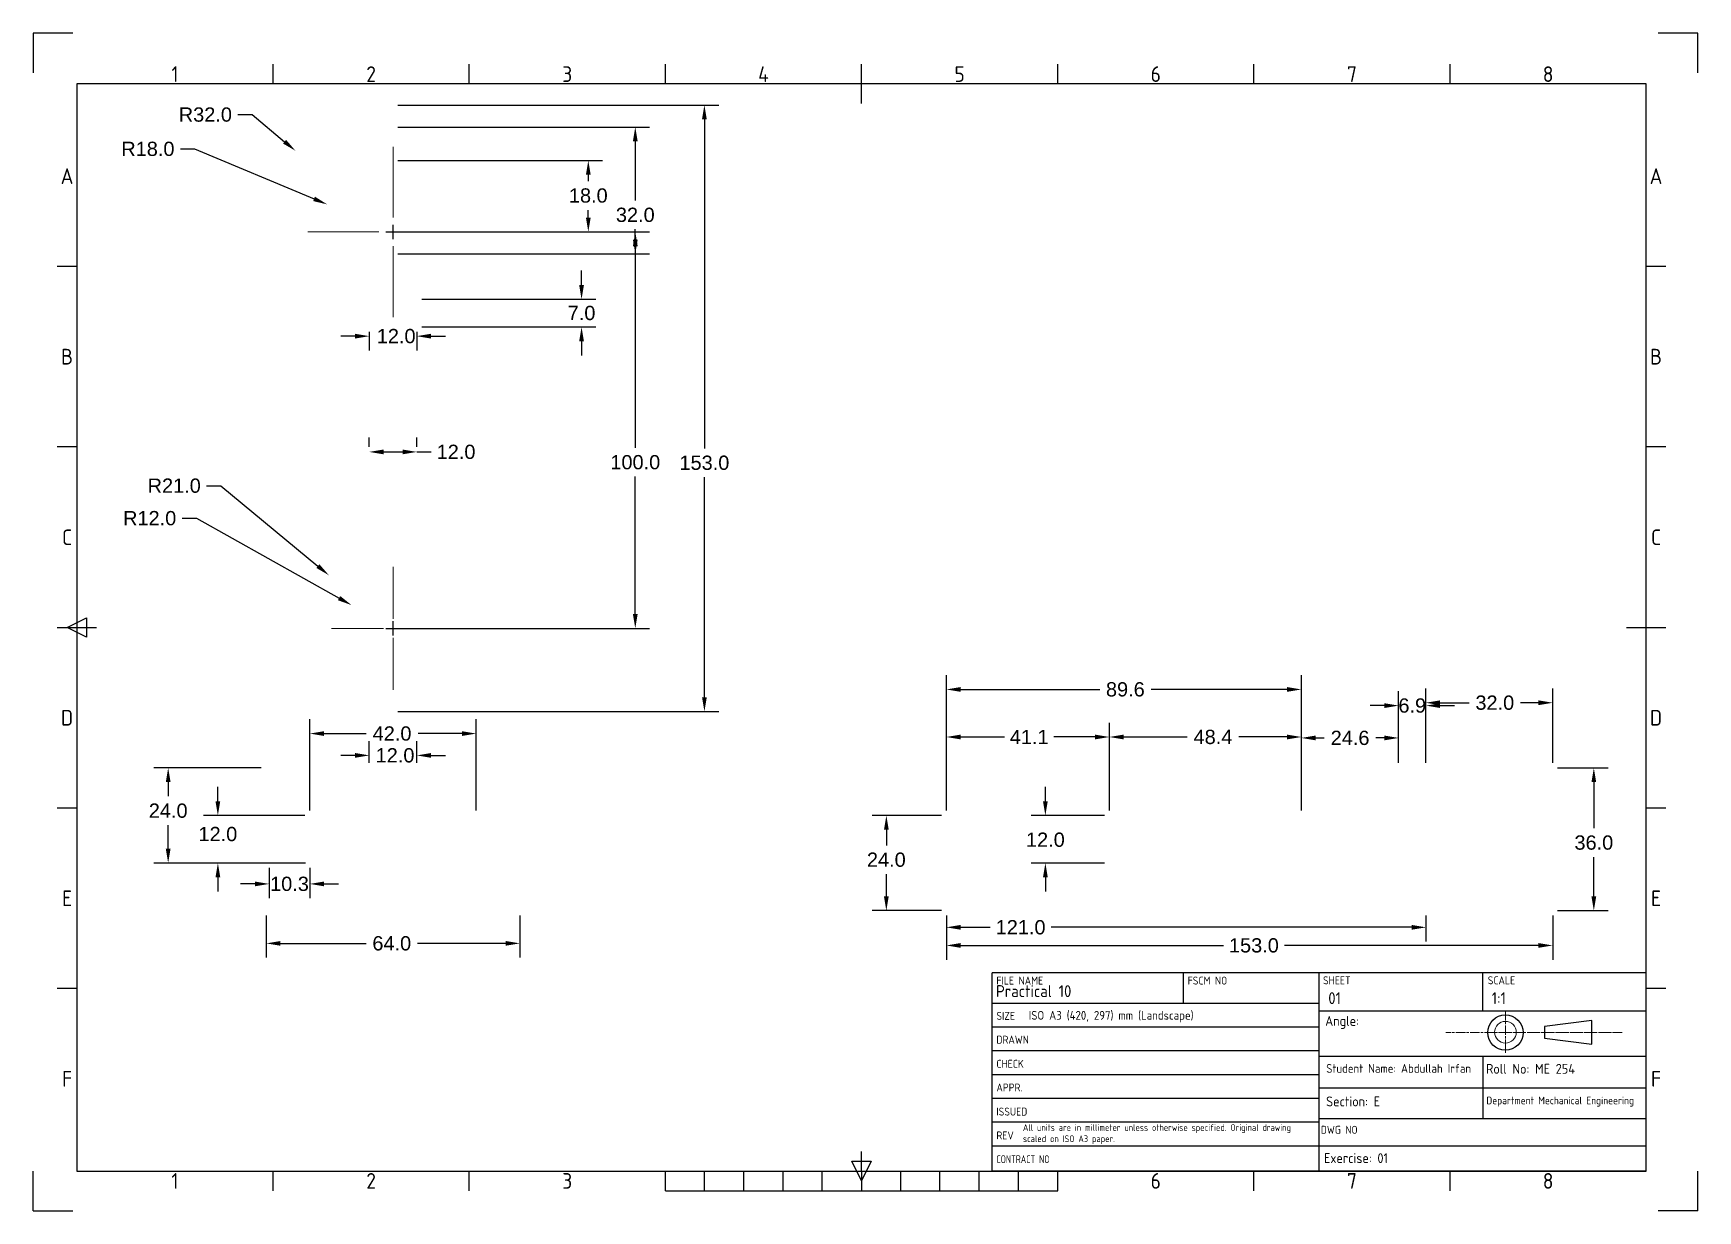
# Paper-space layout 'ISO A3 Title Block' of a CAD drawing. Header units: millimetres. Extents: x 6 to 426, y 11 to 308.
import ezdxf
from ezdxf.enums import TextEntityAlignment as Align

# ---------------------------------------------------------------- set-up
doc = ezdxf.new("R2010")
doc.units = ezdxf.units.MM
doc.header["$PDMODE"] = 4
doc.linetypes.add('ACAD_ISO08W100', pattern=[36, 24, -3, 6, -3])
doc.linetypes.add('CENTER2', pattern=[28.575, 19.05, -3.175, 3.175, -3.175])
doc.layers.add('DIM', color=252, linetype='Continuous')
doc.layers.add('Title Block', color=7, linetype='Continuous')
doc.layers.add('Projection', color=1, linetype='ACAD_ISO08W100', lineweight=20)
doc.layers.add('Title Box', color=7, linetype='Continuous', lineweight=20)
doc.styles.add('ACISOTS', font='isocp.shx', dxfattribs={"height": 1})
doc.styles.add('ISO Proportional', font='isocp.shx')
doc.styles.get("Standard").update_dxf_attribs({"font": 'arial.ttf'})
doc.dimstyles.get("Standard").update_dxf_attribs({"dimscale": 20, "dimtxt": 0.18, "dimasz": 0.18, "dimexe": 0.18, "dimexo": 0.0625, "dimgap": 0.09, "dimtad": 0, "dimtih": 1, "dimtoh": 1, "dimdec": 1, "dimzin": 0, "dimdsep": 46, "dimtxsty": 'Standard', "dimcen": 0.09, "dimadec": 0, "dimazin": 0, "dimtfac": 1, "dimtdec": 1, "dimtofl": 0, "dimtmove": 0, "dimatfit": 3, "dimfxl": 1, "dimtolj": 1, "dimtzin": 0, "dimarcsym": 0})

# ---------------------------------------------------------------- blocks, each defined once
blk = doc.blocks.new('Title Block')
at = {"layer": 'Title Block'}
for p, q in [((0, 297), (0, 287)), ((10, 297), (0, 297)), ((420, 297), (410, 297)), ((420, 287), (420, 297)), ((60.5, 284.23), (60.5, 289.18)), ((110, 284.23), (110, 289.18)), ((159.5, 284.23), (159.5, 289.18)), ((209, 279.28), (209, 289.18)), ((258.5, 284.23), (258.5, 289.18)), ((308, 284.23), (308, 289.18)), ((357.5, 284.23), (357.5, 289.18)), ((407, 284.23), (11, 284.23)), ((11, 284.23), (11, 10)), ((407, 10), (407, 284.23)), ((11, 238.19), (6.05, 238.19)), ((411.95, 238.19), (407, 238.19)), ((11, 192.66), (6.05, 192.66)), ((411.95, 192.66), (407, 192.66)), ((6.05, 147.12), (15.95, 147.12)), ((8.52, 147.12), (13.47, 149.59)), ((13.47, 144.64), (8.52, 147.12)), ((13.47, 149.59), (13.47, 144.64)), ((402.05, 147.12), (411.95, 147.12)), ((11, 101.58), (6.05, 101.58)), ((411.95, 101.58), (407, 101.58)), ((407, 60), (242, 60)), ((242, 10), (242, 60)), ((290.14, 60), (290.14, 52.38)), ((324.5, 10), (324.5, 60)), ((365.75, 50.35), (365.75, 60)), ((407, 10), (407, 60)), ((11, 56.03), (6.05, 56.03)), ((411.95, 56.03), (407, 56.03)), ((242, 52.38), (324.5, 52.38)), ((242, 46.38), (324.5, 46.38)), ((407, 50.35), (324.5, 50.35)), ((242, 40.38), (324.5, 40.38)), ((324.5, 39.01), (407, 39.01)), ((242, 34.38), (324.5, 34.38)), ((242, 28.38), (324.5, 28.38)), ((242, 22.38), (324.5, 22.38)), ((324.5, 23.29), (407, 23.29)), ((209, 10), (209, 14.95)), ((242, 16.38), (324.5, 16.38)), ((0, 0), (0, 10)), ((11, 10), (407, 10)), ((60.5, 5.05), (60.5, 10)), ((110, 5.05), (110, 10)), ((159.5, 5.05), (159.5, 10)), ((169.4, 5.05), (169.4, 10)), ((179.3, 5.05), (179.3, 10)), ((189.2, 5.05), (189.2, 10)), ((199.1, 5.05), (199.1, 10)), ((206.53, 12.47), (211.47, 12.47)), ((209, 7.52), (206.53, 12.47)), ((211.47, 12.47), (209, 7.52)), ((209, 10), (209, 5.05)), ((218.9, 5.05), (218.9, 10)), ((228.8, 5.05), (228.8, 10)), ((238.7, 5.05), (238.7, 10)), ((407, 10), (242, 10)), ((248.6, 5.05), (248.6, 10)), ((258.5, 5.05), (258.5, 10)), ((308, 5.05), (308, 10)), ((357.5, 5.05), (357.5, 10)), ((420, 0), (420, 10)), ((159.5, 5.05), (258.5, 5.05)), ((0, 0), (10, 0)), ((420, 0), (410, 0))]:
    blk.add_line(p, q, dxfattribs=at)
at = {"layer": 'Title Block', "style": 'ISO Proportional'}
for s, p in [('1', (35.75, 286.7)), ('2', (85.25, 286.7)), ('3', (134.75, 286.7)), ('4', (184.25, 286.7)), ('5', (233.75, 286.7)), ('6', (283.25, 286.7)), ('7', (332.75, 286.7)), ('8', (382.25, 286.7)), ('A', (8.52, 260.96)), ('A', (409.48, 260.96)), ('B', (8.52, 215.43)), ('B', (409.48, 215.43)), ('C', (8.52, 169.88)), ('C', (409.48, 169.88)), ('D', (8.52, 124.34)), ('D', (409.48, 124.34)), ('E', (8.52, 78.8)), ('E', (409.48, 78.8)), ('F', (8.52, 33.27)), ('F', (409.48, 33.27)), ('1', (35.75, 7.52)), ('2', (85.25, 7.52)), ('3', (134.75, 7.52)), ('6', (283.25, 7.52)), ('7', (332.75, 7.52)), ('8', (382.25, 7.52))]:
    blk.add_text(s, height=3.96, dxfattribs=at).set_placement(p, align=Align.MIDDLE)
at = {"layer": 'Title Block', "lineweight": 25, "style": 'ACISOTS'}
for s, p in [('FILE NAME', (243.03, 57.04)), ('FSCM NO', (291.3, 57.04)), ('SHEET', (325.45, 57.11)), ('SCALE', (367.03, 57.11)), ('SIZE', (243.03, 48.14)), ('DRAWN', (243.03, 42.14)), ('CHECK', (243.03, 36.05)), ('APPR.', (243.03, 30.08)), ('ISSUED', (243.03, 23.99)), ('REV', (243.03, 17.99))]:
    blk.add_text(s, height=2, dxfattribs=at).set_placement(p)
at = {"layer": 'Title Block', "lineweight": 25, "style": 'ACISOTS', "width": 0.683519}
blk.add_text('CONTRACT NO', height=2, dxfattribs=at).set_placement((243.03, 11.99))
at = {"layer": 'Title Block', "insert": (324.88, 21.41), "char_height": 2, "width": 8.8, "attachment_point": 1, "style": 'ACISOTS'}
blk.add_mtext('DWG NO', dxfattribs=at)
at = {"layer": 'Title Block', "lineweight": 35, "style": 'ACISOTS'}
for tag, p, height in [('FILE_NAME', (254.41, 53.9), 3), ('FSCM_NO', (293.68, 53.04), 3), ('SHEET', (326.77, 52.11), 3), ('SCALE', (368.02, 52.11), 3), ('SIZE', (254.7, 48.23), 3), ('DESIGN_ACTIVITY', (328.79, 43.14), 3.5), ('CHECK_DATE', (254.41, 41.9), 3), ('CHECK_DATE', (254.7, 36.14), 3), ('CHECKED_BY', (277.96, 36.14), 3), ('SHEETNAME', (326.77, 30.48), 6), ('APPROVAL_DATE', (254.7, 30.17), 3), ('APPROVED_BY', (277.96, 30.17), 3), ('ISSUE_DATE', (254.7, 24.08), 3), ('ISSUED_BY', (277.96, 24.08), 3), ('DRAWING_SUBTITLE', (328.79, 25.44), 3), ('REVISION', (254.7, 18.08), 3), ('SHEETNUMBER-NAME', (326.77, 11.76), 6), ('CONTRACT_NO', (254.7, 12.08), 3.5)]:
    blk.add_attdef(tag, p, '', height=height, dxfattribs=at)
blk = doc.blocks.new('*U68')
at = {"layer": 'Projection', "color": 0, "linetype": 'CENTER2', "transparency": 16777216}
for p, q in [((0, 3.6), (0, 21.5)), ((-21.5, 0), (-3.6, 0)), ((3.6, 0), (21.5, 0)), ((0, -21.5), (0, -3.6))]:
    blk.add_line(p, q, dxfattribs=at)
at = {"layer": 'Projection', "color": 0, "linetype": 'Continuous', "transparency": 16777216}
for p, q in [((-1.8, 0), (1.8, 0)), ((0, -1.8), (0, 1.8))]:
    blk.add_line(p, q, dxfattribs=at)
blk = doc.blocks.new('*U69')
at = {"layer": 'Projection', "color": 0, "linetype": 'CENTER2', "transparency": 16777216}
for p, q in [((0, 2.4), (0, 15.5)), ((-15.5, 0), (-2.4, 0)), ((2.4, 0), (15.5, 0)), ((0, -15.5), (0, -2.4))]:
    blk.add_line(p, q, dxfattribs=at)
at = {"layer": 'Projection', "color": 0, "linetype": 'Continuous', "transparency": 16777216}
for p, q in [((-1.2, 0), (1.2, 0)), ((0, -1.2), (0, 1.2))]:
    blk.add_line(p, q, dxfattribs=at)
blk = doc.blocks.new('*D70')
at = {"layer": 'Defpoints', "color": 0, "ltscale": 0.1, "transparency": 16777216}
for p in [(96.59, 289.69), (96.59, 136.69), (175.16, 136.69)]:
    blk.add_point(p, dxfattribs=at)
at = {"layer": 'DIM', "color": 0, "lineweight": -2, "ltscale": 0.1, "transparency": 16777216}
for p, q in [((97.84, 289.69), (178.76, 289.69)), ((175.16, 286.09), (175.16, 203.08)), ((175.16, 140.29), (175.16, 195.8)), ((97.84, 136.69), (178.76, 136.69))]:
    blk.add_line(p, q, dxfattribs=at)
at = {"layer": 'DIM', "color": 0, "ltscale": 0.1, "transparency": 16777216}
for points in [[(174.56, 286.09), (175.76, 286.09), (175.16, 289.69)], [(174.56, 140.29), (175.76, 140.29), (175.16, 136.69)]]:
    blk.add_solid(points, dxfattribs=at)
at = {"layer": 'DIM', "color": 0, "ltscale": 0.1, "transparency": 16777216, "insert": (175.16, 199.44), "char_height": 3.6, "attachment_point": 5}
blk.add_mtext('\\A1;153.0', dxfattribs=at)
blk = doc.blocks.new('*D71')
at = {"layer": 'Defpoints', "color": 0, "ltscale": 0.1, "transparency": 16777216}
for p in [(96.59, 257.69), (96.59, 157.69), (157.72, 157.69)]:
    blk.add_point(p, dxfattribs=at)
at = {"layer": 'DIM', "color": 0, "lineweight": -2, "ltscale": 0.1, "transparency": 16777216}
for p, q in [((97.84, 257.69), (161.32, 257.69)), ((157.72, 254.09), (157.72, 203.22)), ((157.72, 161.29), (157.72, 195.95)), ((97.84, 157.69), (161.32, 157.69))]:
    blk.add_line(p, q, dxfattribs=at)
at = {"layer": 'DIM', "color": 0, "ltscale": 0.1, "transparency": 16777216}
for points in [[(157.12, 254.09), (158.32, 254.09), (157.72, 257.69)], [(157.12, 161.29), (158.32, 161.29), (157.72, 157.69)]]:
    blk.add_solid(points, dxfattribs=at)
at = {"layer": 'DIM', "color": 0, "ltscale": 0.1, "transparency": 16777216, "insert": (157.72, 199.58), "char_height": 3.6, "attachment_point": 5}
blk.add_mtext('\\A1;100.0', dxfattribs=at)
blk = doc.blocks.new('*D72')
at = {"layer": 'Defpoints', "color": 0, "ltscale": 0.1, "transparency": 16777216}
for p in [(96.59, 275.69), (96.59, 257.69), (145.86, 257.69)]:
    blk.add_point(p, dxfattribs=at)
at = {"layer": 'DIM', "color": 0, "lineweight": -2, "ltscale": 0.1, "transparency": 16777216}
for p, q in [((97.84, 275.69), (149.46, 275.69)), ((145.86, 272.09), (145.86, 270.49)), ((145.86, 261.29), (145.86, 263.21)), ((97.84, 257.69), (149.46, 257.69))]:
    blk.add_line(p, q, dxfattribs=at)
at = {"layer": 'DIM', "color": 0, "ltscale": 0.1, "transparency": 16777216}
for points in [[(145.26, 272.09), (146.46, 272.09), (145.86, 275.69)], [(145.26, 261.29), (146.46, 261.29), (145.86, 257.69)]]:
    blk.add_solid(points, dxfattribs=at)
at = {"layer": 'DIM', "color": 0, "ltscale": 0.1, "transparency": 16777216, "insert": (145.86, 266.85), "char_height": 3.6, "attachment_point": 5}
blk.add_mtext('\\A1;18.0', dxfattribs=at)
blk = doc.blocks.new('*D73')
at = {"layer": 'Defpoints', "color": 0, "ltscale": 0.1, "transparency": 16777216}
for p in [(96.59, 284.14), (96.59, 252.14), (157.72, 252.14)]:
    blk.add_point(p, dxfattribs=at)
at = {"layer": 'DIM', "color": 0, "lineweight": -2, "ltscale": 0.1, "transparency": 16777216}
for p, q in [((97.84, 284.14), (161.32, 284.14)), ((157.72, 280.54), (157.72, 265.62)), ((157.72, 255.74), (157.72, 258.34)), ((97.84, 252.14), (161.32, 252.14))]:
    blk.add_line(p, q, dxfattribs=at)
at = {"layer": 'DIM', "color": 0, "ltscale": 0.1, "transparency": 16777216}
for points in [[(157.12, 280.54), (158.32, 280.54), (157.72, 284.14)], [(157.12, 255.74), (158.32, 255.74), (157.72, 252.14)]]:
    blk.add_solid(points, dxfattribs=at)
at = {"layer": 'DIM', "color": 0, "ltscale": 0.1, "transparency": 16777216, "insert": (157.72, 261.98), "char_height": 3.6, "attachment_point": 5}
blk.add_mtext('\\A1;32.0', dxfattribs=at)
blk = doc.blocks.new('*D74')
at = {"layer": 'Defpoints', "color": 0, "ltscale": 0.1, "transparency": 16777216}
for p in [(102.59, 240.72), (102.59, 233.72), (144.16, 233.72)]:
    blk.add_point(p, dxfattribs=at)
at = {"layer": 'DIM', "color": 0, "lineweight": -2, "ltscale": 0.1, "transparency": 16777216}
for p, q in [((144.16, 244.32), (144.16, 247.92)), ((103.84, 240.72), (147.76, 240.72)), ((103.84, 233.72), (147.76, 233.72)), ((144.16, 230.12), (144.16, 226.52))]:
    blk.add_line(p, q, dxfattribs=at)
at = {"layer": 'DIM', "color": 0, "ltscale": 0.1, "transparency": 16777216}
for points in [[(143.56, 244.32), (144.76, 244.32), (144.16, 240.72)], [(143.56, 230.12), (144.76, 230.12), (144.16, 233.72)]]:
    blk.add_solid(points, dxfattribs=at)
at = {"layer": 'DIM', "color": 0, "ltscale": 0.1, "transparency": 16777216, "insert": (144.16, 237.22), "char_height": 3.6, "attachment_point": 5}
blk.add_mtext('\\A1;7.0', dxfattribs=at)
blk = doc.blocks.new('*D75')
at = {"layer": 'Defpoints', "color": 0, "ltscale": 0.1, "transparency": 16777216}
for p in [(90.59, 202.19), (102.59, 202.19), (102.59, 202.19)]:
    blk.add_point(p, dxfattribs=at)
at = {"layer": 'DIM', "color": 0, "lineweight": -2, "ltscale": 0.1, "transparency": 16777216}
for p, q in [((90.59, 203.44), (90.59, 205.79)), ((94.19, 202.19), (98.99, 202.19)), ((102.59, 203.44), (102.59, 205.79)), ((102.59, 202.19), (106.19, 202.19))]:
    blk.add_line(p, q, dxfattribs=at)
at = {"layer": 'DIM', "color": 0, "ltscale": 0.1, "transparency": 16777216}
for points in [[(94.19, 202.79), (94.19, 201.59), (90.59, 202.19)], [(98.99, 202.79), (98.99, 201.59), (102.59, 202.19)]]:
    blk.add_solid(points, dxfattribs=at)
at = {"layer": 'DIM', "color": 0, "ltscale": 0.1, "transparency": 16777216, "insert": (112.49, 202.19), "char_height": 3.6, "attachment_point": 5}
blk.add_mtext('\\A1;12.0', dxfattribs=at)
blk = doc.blocks.new('*D76')
at = {"layer": 'Defpoints', "color": 0, "ltscale": 0.1, "transparency": 16777216}
for p in [(86.11, 163.55), (96.59, 157.69)]:
    blk.add_point(p, dxfattribs=at)
at = {"layer": 'DIM', "color": 0, "lineweight": -2, "ltscale": 0.1, "transparency": 16777216}
for p, q in [((43.37, 185.46), (46.97, 185.46)), ((46.97, 185.46), (82.97, 165.31)), ((94.79, 157.69), (98.39, 157.69)), ((96.59, 155.89), (96.59, 159.49))]:
    blk.add_line(p, q, dxfattribs=at)
at = {"layer": 'DIM', "color": 0, "ltscale": 0.1, "transparency": 16777216}
blk.add_solid([(83.27, 165.83), (82.68, 164.78), (86.11, 163.55)], dxfattribs=at)
at = {"layer": 'DIM', "color": 0, "ltscale": 0.1, "transparency": 16777216, "insert": (35.18, 185.46), "char_height": 3.6, "attachment_point": 5}
blk.add_mtext('\\A1;R12.0', dxfattribs=at)
blk = doc.blocks.new('*D77')
at = {"layer": 'Defpoints', "color": 0, "ltscale": 0.1, "transparency": 16777216}
for p in [(80.41, 171.08), (96.59, 157.69)]:
    blk.add_point(p, dxfattribs=at)
at = {"layer": 'DIM', "color": 0, "lineweight": -2, "ltscale": 0.1, "transparency": 16777216}
for p, q in [((49.56, 193.66), (53.16, 193.66)), ((53.16, 193.66), (77.64, 173.38)), ((94.79, 157.69), (98.39, 157.69)), ((96.59, 155.89), (96.59, 159.49))]:
    blk.add_line(p, q, dxfattribs=at)
at = {"layer": 'DIM', "color": 0, "ltscale": 0.1, "transparency": 16777216}
blk.add_solid([(78.02, 173.84), (77.26, 172.92), (80.41, 171.08)], dxfattribs=at)
at = {"layer": 'DIM', "color": 0, "ltscale": 0.1, "transparency": 16777216, "insert": (41.37, 193.66), "char_height": 3.6, "attachment_point": 5}
blk.add_mtext('\\A1;R21.0', dxfattribs=at)
blk = doc.blocks.new('*D78')
at = {"layer": 'Defpoints', "color": 0, "ltscale": 0.1, "transparency": 16777216}
for p in [(79.98, 264.63), (96.59, 257.69)]:
    blk.add_point(p, dxfattribs=at)
at = {"layer": 'DIM', "color": 0, "lineweight": -2, "ltscale": 0.1, "transparency": 16777216}
for p, q in [((42.92, 278.62), (46.52, 278.62)), ((46.52, 278.62), (76.66, 266.02)), ((94.79, 257.69), (98.39, 257.69)), ((96.59, 255.89), (96.59, 259.49))]:
    blk.add_line(p, q, dxfattribs=at)
at = {"layer": 'DIM', "color": 0, "ltscale": 0.1, "transparency": 16777216}
blk.add_solid([(76.89, 266.57), (76.43, 265.47), (79.98, 264.63)], dxfattribs=at)
at = {"layer": 'DIM', "color": 0, "ltscale": 0.1, "transparency": 16777216, "insert": (34.73, 278.62), "char_height": 3.6, "attachment_point": 5}
blk.add_mtext('\\A1;R18.0', dxfattribs=at)
blk = doc.blocks.new('*D79')
at = {"layer": 'Defpoints', "color": 0, "ltscale": 0.1, "transparency": 16777216}
for p in [(71.98, 278.15), (96.59, 257.69)]:
    blk.add_point(p, dxfattribs=at)
at = {"layer": 'DIM', "color": 0, "lineweight": -2, "ltscale": 0.1, "transparency": 16777216}
for p, q in [((57.42, 287.27), (61.02, 287.27)), ((61.02, 287.27), (69.21, 280.45)), ((94.79, 257.69), (98.39, 257.69)), ((96.59, 255.89), (96.59, 259.49))]:
    blk.add_line(p, q, dxfattribs=at)
at = {"layer": 'DIM', "color": 0, "ltscale": 0.1, "transparency": 16777216}
blk.add_solid([(69.6, 280.91), (68.83, 279.99), (71.98, 278.15)], dxfattribs=at)
at = {"layer": 'DIM', "color": 0, "ltscale": 0.1, "transparency": 16777216, "insert": (49.23, 287.27), "char_height": 3.6, "attachment_point": 5}
blk.add_mtext('\\A1;R32.0', dxfattribs=at)
blk = doc.blocks.new('*D80')
at = {"layer": 'Defpoints', "color": 0, "ltscale": 0.1, "transparency": 16777216}
for p in [(65.33, 98.49), (75.59, 98.49), (75.59, 93.22)]:
    blk.add_point(p, dxfattribs=at)
at = {"layer": 'DIM', "color": 0, "lineweight": -2, "ltscale": 0.1, "transparency": 16777216}
for p, q in [((65.33, 97.24), (65.33, 89.62)), ((75.59, 97.24), (75.59, 89.62)), ((61.73, 93.22), (58.13, 93.22)), ((79.19, 93.22), (82.79, 93.22))]:
    blk.add_line(p, q, dxfattribs=at)
at = {"layer": 'DIM', "color": 0, "ltscale": 0.1, "transparency": 16777216}
for points in [[(61.73, 93.82), (61.73, 92.62), (65.33, 93.22)], [(79.19, 93.82), (79.19, 92.62), (75.59, 93.22)]]:
    blk.add_solid(points, dxfattribs=at)
at = {"layer": 'DIM', "color": 0, "ltscale": 0.1, "transparency": 16777216, "insert": (70.46, 93.22), "char_height": 3.6, "attachment_point": 5}
blk.add_mtext('\\A1;10.3', dxfattribs=at)
blk = doc.blocks.new('*D81')
at = {"layer": 'Defpoints', "color": 0, "ltscale": 0.1, "transparency": 16777216}
for p in [(64.59, 86.49), (128.59, 86.49), (128.59, 78.22)]:
    blk.add_point(p, dxfattribs=at)
at = {"layer": 'DIM', "color": 0, "lineweight": -2, "ltscale": 0.1, "transparency": 16777216}
for p, q in [((64.59, 85.24), (64.59, 74.62)), ((128.59, 85.24), (128.59, 74.62)), ((68.19, 78.22), (89.79, 78.22)), ((124.99, 78.22), (102.75, 78.22))]:
    blk.add_line(p, q, dxfattribs=at)
at = {"layer": 'DIM', "color": 0, "ltscale": 0.1, "transparency": 16777216}
for points in [[(68.19, 78.82), (68.19, 77.62), (64.59, 78.22)], [(124.99, 78.82), (124.99, 77.62), (128.59, 78.22)]]:
    blk.add_solid(points, dxfattribs=at)
at = {"layer": 'DIM', "color": 0, "ltscale": 0.1, "transparency": 16777216, "insert": (96.27, 78.22), "char_height": 3.6, "attachment_point": 5}
blk.add_mtext('\\A1;64.0', dxfattribs=at)
blk = doc.blocks.new('*D82')
at = {"layer": 'Defpoints', "color": 0, "ltscale": 0.1, "transparency": 16777216}
for p in [(64.59, 122.49), (39.85, 98.49), (64.59, 98.49)]:
    blk.add_point(p, dxfattribs=at)
at = {"layer": 'DIM', "color": 0, "lineweight": -2, "ltscale": 0.1, "transparency": 16777216}
for p, q in [((63.34, 122.49), (36.25, 122.49)), ((39.85, 118.89), (39.85, 115.32)), ((39.85, 102.09), (39.85, 108.04)), ((63.34, 98.49), (36.25, 98.49))]:
    blk.add_line(p, q, dxfattribs=at)
at = {"layer": 'DIM', "color": 0, "ltscale": 0.1, "transparency": 16777216}
for points in [[(39.25, 118.89), (40.45, 118.89), (39.85, 122.49)], [(39.25, 102.09), (40.45, 102.09), (39.85, 98.49)]]:
    blk.add_solid(points, dxfattribs=at)
at = {"layer": 'DIM', "color": 0, "ltscale": 0.1, "transparency": 16777216, "insert": (39.85, 111.68), "char_height": 3.6, "attachment_point": 5}
blk.add_mtext('\\A1;24.0', dxfattribs=at)
blk = doc.blocks.new('*D83')
at = {"layer": 'Defpoints', "color": 0, "ltscale": 0.1, "transparency": 16777216}
for p in [(75.59, 110.49), (52.39, 98.49), (75.71, 98.49)]:
    blk.add_point(p, dxfattribs=at)
at = {"layer": 'DIM', "color": 0, "lineweight": -2, "ltscale": 0.1, "transparency": 16777216}
for p, q in [((52.39, 114.09), (52.39, 117.69)), ((74.34, 110.49), (48.79, 110.49)), ((74.46, 98.49), (48.79, 98.49)), ((52.39, 94.89), (52.39, 91.29))]:
    blk.add_line(p, q, dxfattribs=at)
at = {"layer": 'DIM', "color": 0, "ltscale": 0.1, "transparency": 16777216}
for points in [[(51.79, 114.09), (52.99, 114.09), (52.39, 110.49)], [(51.79, 94.89), (52.99, 94.89), (52.39, 98.49)]]:
    blk.add_solid(points, dxfattribs=at)
at = {"layer": 'DIM', "color": 0, "ltscale": 0.1, "transparency": 16777216, "insert": (52.39, 105.78), "char_height": 3.6, "attachment_point": 5}
blk.add_mtext('\\A1;12.0', dxfattribs=at)
blk = doc.blocks.new('*D84')
at = {"layer": 'Defpoints', "color": 0, "ltscale": 0.1, "transparency": 16777216}
for p in [(117.59, 131.14), (75.59, 110.49), (117.59, 110.49)]:
    blk.add_point(p, dxfattribs=at)
at = {"layer": 'DIM', "color": 0, "lineweight": -2, "ltscale": 0.1, "transparency": 16777216}
for p, q in [((75.59, 111.74), (75.59, 134.74)), ((117.59, 111.74), (117.59, 134.74)), ((79.19, 131.14), (89.8, 131.14)), ((113.99, 131.14), (102.89, 131.14))]:
    blk.add_line(p, q, dxfattribs=at)
at = {"layer": 'DIM', "color": 0, "ltscale": 0.1, "transparency": 16777216}
for points in [[(79.19, 131.74), (79.19, 130.54), (75.59, 131.14)], [(113.99, 131.74), (113.99, 130.54), (117.59, 131.14)]]:
    blk.add_solid(points, dxfattribs=at)
at = {"layer": 'DIM', "color": 0, "ltscale": 0.1, "transparency": 16777216, "insert": (96.34, 131.14), "char_height": 3.6, "attachment_point": 5}
blk.add_mtext('\\A1;42.0', dxfattribs=at)
blk = doc.blocks.new('*D85')
at = {"layer": 'Defpoints', "color": 0, "ltscale": 0.1, "transparency": 16777216}
for p in [(90.59, 122.49), (102.59, 125.64), (102.59, 122.49)]:
    blk.add_point(p, dxfattribs=at)
at = {"layer": 'DIM', "color": 0, "lineweight": -2, "ltscale": 0.1, "transparency": 16777216}
for p, q in [((90.59, 123.74), (90.59, 129.24)), ((102.59, 123.74), (102.59, 129.24)), ((86.99, 125.64), (83.39, 125.64)), ((106.19, 125.64), (109.79, 125.64))]:
    blk.add_line(p, q, dxfattribs=at)
at = {"layer": 'DIM', "color": 0, "ltscale": 0.1, "transparency": 16777216}
for points in [[(86.99, 126.24), (86.99, 125.04), (90.59, 125.64)], [(106.19, 126.24), (106.19, 125.04), (102.59, 125.64)]]:
    blk.add_solid(points, dxfattribs=at)
at = {"layer": 'DIM', "color": 0, "ltscale": 0.1, "transparency": 16777216, "insert": (97.09, 125.64), "char_height": 3.6, "attachment_point": 5}
blk.add_mtext('\\A1;12.0', dxfattribs=at)
blk = doc.blocks.new('*D86')
at = {"layer": 'Defpoints', "color": 0, "ltscale": 0.1, "transparency": 16777216}
for p in [(90.59, 233.72), (102.59, 233.72), (102.59, 231.39)]:
    blk.add_point(p, dxfattribs=at)
at = {"layer": 'DIM', "color": 0, "lineweight": -2, "ltscale": 0.1, "transparency": 16777216}
for p, q in [((86.99, 231.39), (83.39, 231.39)), ((90.59, 232.47), (90.59, 227.79)), ((102.59, 232.47), (102.59, 227.79)), ((106.19, 231.39), (109.79, 231.39))]:
    blk.add_line(p, q, dxfattribs=at)
at = {"layer": 'DIM', "color": 0, "ltscale": 0.1, "transparency": 16777216}
for points in [[(86.99, 231.99), (86.99, 230.79), (90.59, 231.39)], [(106.19, 231.99), (106.19, 230.79), (102.59, 231.39)]]:
    blk.add_solid(points, dxfattribs=at)
at = {"layer": 'DIM', "color": 0, "ltscale": 0.1, "transparency": 16777216, "insert": (97.38, 231.39), "char_height": 3.6, "attachment_point": 5}
blk.add_mtext('\\A1;12.0', dxfattribs=at)
blk = doc.blocks.new('*D87')
at = {"layer": 'Defpoints', "color": 0, "ltscale": 0.1, "transparency": 16777216}
for p in [(389.22, 122.49), (389.22, 86.49), (399.6, 86.49)]:
    blk.add_point(p, dxfattribs=at)
at = {"layer": 'DIM', "color": 0, "lineweight": -2, "ltscale": 0.1, "transparency": 16777216}
for p, q in [((390.47, 122.49), (403.2, 122.49)), ((399.6, 118.89), (399.6, 107.27)), ((399.6, 90.09), (399.6, 99.99)), ((390.47, 86.49), (403.2, 86.49))]:
    blk.add_line(p, q, dxfattribs=at)
at = {"layer": 'DIM', "color": 0, "ltscale": 0.1, "transparency": 16777216}
for points in [[(399, 118.89), (400.2, 118.89), (399.6, 122.49)], [(399, 90.09), (400.2, 90.09), (399.6, 86.49)]]:
    blk.add_solid(points, dxfattribs=at)
at = {"layer": 'DIM', "color": 0, "ltscale": 0.1, "transparency": 16777216, "insert": (399.6, 103.63), "char_height": 3.6, "attachment_point": 5}
blk.add_mtext('\\A1;36.0', dxfattribs=at)
blk = doc.blocks.new('*D88')
at = {"layer": 'Defpoints', "color": 0, "ltscale": 0.1, "transparency": 16777216}
for p in [(236.22, 86.49), (389.22, 86.49), (389.22, 77.7)]:
    blk.add_point(p, dxfattribs=at)
at = {"layer": 'DIM', "color": 0, "lineweight": -2, "ltscale": 0.1, "transparency": 16777216}
for p, q in [((236.22, 85.24), (236.22, 74.1)), ((389.22, 85.24), (389.22, 74.1)), ((239.82, 77.7), (306.12, 77.7)), ((385.62, 77.7), (321.52, 77.7))]:
    blk.add_line(p, q, dxfattribs=at)
at = {"layer": 'DIM', "color": 0, "ltscale": 0.1, "transparency": 16777216}
for points in [[(239.82, 78.3), (239.82, 77.1), (236.22, 77.7)], [(385.62, 78.3), (385.62, 77.1), (389.22, 77.7)]]:
    blk.add_solid(points, dxfattribs=at)
at = {"layer": 'DIM', "color": 0, "ltscale": 0.1, "transparency": 16777216, "insert": (313.82, 77.7), "char_height": 3.6, "attachment_point": 5}
blk.add_mtext('\\A1;153.0', dxfattribs=at)
blk = doc.blocks.new('*D89')
at = {"layer": 'Defpoints', "color": 0, "ltscale": 0.1, "transparency": 16777216}
for p in [(236.22, 86.49), (357.22, 86.49), (236.22, 82.27)]:
    blk.add_point(p, dxfattribs=at)
at = {"layer": 'DIM', "color": 0, "lineweight": -2, "ltscale": 0.1, "transparency": 16777216}
for p, q in [((236.22, 85.24), (236.22, 78.67)), ((357.22, 85.24), (357.22, 78.67)), ((239.82, 82.27), (247.25, 82.27)), ((353.62, 82.27), (262.65, 82.27))]:
    blk.add_line(p, q, dxfattribs=at)
at = {"layer": 'DIM', "color": 0, "ltscale": 0.1, "transparency": 16777216}
for points in [[(239.82, 82.87), (239.82, 81.67), (236.22, 82.27)], [(353.62, 82.87), (353.62, 81.67), (357.22, 82.27)]]:
    blk.add_solid(points, dxfattribs=at)
at = {"layer": 'DIM', "color": 0, "ltscale": 0.1, "transparency": 16777216, "insert": (254.95, 82.27), "char_height": 3.6, "attachment_point": 5}
blk.add_mtext('\\A1;121.0', dxfattribs=at)
blk = doc.blocks.new('*D90')
at = {"layer": 'Defpoints', "color": 0, "ltscale": 0.1, "transparency": 16777216}
for p in [(277.34, 110.49), (261.2, 98.49), (277.34, 98.49)]:
    blk.add_point(p, dxfattribs=at)
at = {"layer": 'DIM', "color": 0, "lineweight": -2, "ltscale": 0.1, "transparency": 16777216}
for p, q in [((261.2, 114.09), (261.2, 117.69)), ((276.09, 110.49), (257.6, 110.49)), ((276.09, 98.49), (257.6, 98.49)), ((261.2, 94.89), (261.2, 91.29))]:
    blk.add_line(p, q, dxfattribs=at)
at = {"layer": 'DIM', "color": 0, "ltscale": 0.1, "transparency": 16777216}
for points in [[(260.6, 114.09), (261.8, 114.09), (261.2, 110.49)], [(260.6, 94.89), (261.8, 94.89), (261.2, 98.49)]]:
    blk.add_solid(points, dxfattribs=at)
at = {"layer": 'DIM', "color": 0, "ltscale": 0.1, "transparency": 16777216, "insert": (261.2, 104.35), "char_height": 3.6, "attachment_point": 5}
blk.add_mtext('\\A1;12.0', dxfattribs=at)
blk = doc.blocks.new('*D91')
at = {"layer": 'Defpoints', "color": 0, "ltscale": 0.1, "transparency": 16777216}
for p in [(236.22, 110.49), (221.07, 86.49), (236.22, 86.49)]:
    blk.add_point(p, dxfattribs=at)
at = {"layer": 'DIM', "color": 0, "lineweight": -2, "ltscale": 0.1, "transparency": 16777216}
for p, q in [((234.97, 110.49), (217.47, 110.49)), ((221.07, 106.89), (221.07, 102.95)), ((221.07, 90.09), (221.07, 95.67)), ((234.97, 86.49), (217.47, 86.49))]:
    blk.add_line(p, q, dxfattribs=at)
at = {"layer": 'DIM', "color": 0, "ltscale": 0.1, "transparency": 16777216}
for points in [[(220.47, 106.89), (221.67, 106.89), (221.07, 110.49)], [(220.47, 90.09), (221.67, 90.09), (221.07, 86.49)]]:
    blk.add_solid(points, dxfattribs=at)
at = {"layer": 'DIM', "color": 0, "ltscale": 0.1, "transparency": 16777216, "insert": (221.07, 99.31), "char_height": 3.6, "attachment_point": 5}
blk.add_mtext('\\A1;24.0', dxfattribs=at)
blk = doc.blocks.new('*D92')
at = {"layer": 'Defpoints', "color": 0, "ltscale": 0.1, "transparency": 16777216}
for p in [(277.34, 130.28), (236.22, 110.49), (277.34, 110.49)]:
    blk.add_point(p, dxfattribs=at)
at = {"layer": 'DIM', "color": 0, "lineweight": -2, "ltscale": 0.1, "transparency": 16777216}
for p, q in [((236.22, 111.74), (236.22, 133.88)), ((239.82, 130.28), (250.92, 130.28)), ((273.74, 130.28), (263.32, 130.28)), ((277.34, 111.74), (277.34, 133.88))]:
    blk.add_line(p, q, dxfattribs=at)
at = {"layer": 'DIM', "color": 0, "ltscale": 0.1, "transparency": 16777216}
for points in [[(239.82, 130.88), (239.82, 129.68), (236.22, 130.28)], [(273.74, 130.88), (273.74, 129.68), (277.34, 130.28)]]:
    blk.add_solid(points, dxfattribs=at)
at = {"layer": 'DIM', "color": 0, "ltscale": 0.1, "transparency": 16777216, "insert": (257.12, 130.28), "char_height": 3.6, "attachment_point": 5}
blk.add_mtext('\\A1;41.1', dxfattribs=at)
blk = doc.blocks.new('*D93')
at = {"layer": 'Defpoints', "color": 0, "ltscale": 0.1, "transparency": 16777216}
for p in [(325.79, 130.28), (277.34, 110.49), (325.79, 110.49)]:
    blk.add_point(p, dxfattribs=at)
at = {"layer": 'DIM', "color": 0, "lineweight": -2, "ltscale": 0.1, "transparency": 16777216}
for p, q in [((277.34, 111.74), (277.34, 133.88)), ((280.94, 130.28), (296.95, 130.28)), ((322.19, 130.28), (310.03, 130.28)), ((325.79, 111.74), (325.79, 133.88))]:
    blk.add_line(p, q, dxfattribs=at)
at = {"layer": 'DIM', "color": 0, "ltscale": 0.1, "transparency": 16777216}
for points in [[(280.94, 130.88), (280.94, 129.68), (277.34, 130.28)], [(322.19, 130.88), (322.19, 129.68), (325.79, 130.28)]]:
    blk.add_solid(points, dxfattribs=at)
at = {"layer": 'DIM', "color": 0, "ltscale": 0.1, "transparency": 16777216, "insert": (303.49, 130.28), "char_height": 3.6, "attachment_point": 5}
blk.add_mtext('\\A1;48.4', dxfattribs=at)
blk = doc.blocks.new('*D94')
at = {"layer": 'Defpoints', "color": 0, "ltscale": 0.1, "transparency": 16777216}
for p in [(325.79, 142.28), (236.22, 110.49), (325.79, 110.49)]:
    blk.add_point(p, dxfattribs=at)
at = {"layer": 'DIM', "color": 0, "lineweight": -2, "ltscale": 0.1, "transparency": 16777216}
for p, q in [((236.22, 111.74), (236.22, 145.88)), ((325.79, 111.74), (325.79, 145.88)), ((239.82, 142.28), (274.91, 142.28)), ((322.19, 142.28), (287.86, 142.28))]:
    blk.add_line(p, q, dxfattribs=at)
at = {"layer": 'DIM', "color": 0, "ltscale": 0.1, "transparency": 16777216}
for points in [[(239.82, 142.88), (239.82, 141.68), (236.22, 142.28)], [(322.19, 142.88), (322.19, 141.68), (325.79, 142.28)]]:
    blk.add_solid(points, dxfattribs=at)
at = {"layer": 'DIM', "color": 0, "ltscale": 0.1, "transparency": 16777216, "insert": (281.38, 142.28), "char_height": 3.6, "attachment_point": 5}
blk.add_mtext('\\A1;89.6', dxfattribs=at)
blk = doc.blocks.new('*D95')
at = {"layer": 'Defpoints', "color": 0, "ltscale": 0.1, "transparency": 16777216}
for p in [(350.34, 130.04), (325.79, 122.81), (350.34, 122.49)]:
    blk.add_point(p, dxfattribs=at)
at = {"layer": 'DIM', "color": 0, "lineweight": -2, "ltscale": 0.1, "transparency": 16777216}
for p, q in [((325.79, 124.06), (325.79, 133.64)), ((350.34, 123.74), (350.34, 133.64)), ((329.39, 130.04), (331.58, 130.04)), ((346.74, 130.04), (344.59, 130.04))]:
    blk.add_line(p, q, dxfattribs=at)
at = {"layer": 'DIM', "color": 0, "ltscale": 0.1, "transparency": 16777216}
for points in [[(329.39, 130.64), (329.39, 129.44), (325.79, 130.04)], [(346.74, 130.64), (346.74, 129.44), (350.34, 130.04)]]:
    blk.add_solid(points, dxfattribs=at)
at = {"layer": 'DIM', "color": 0, "ltscale": 0.1, "transparency": 16777216, "insert": (338.09, 130.04), "char_height": 3.6, "attachment_point": 5}
blk.add_mtext('\\A1;24.6', dxfattribs=at)
blk = doc.blocks.new('*D96')
at = {"layer": 'Defpoints', "color": 0, "ltscale": 0.1, "transparency": 16777216}
for p in [(357.22, 138.2), (350.34, 122.49), (357.22, 122.49)]:
    blk.add_point(p, dxfattribs=at)
at = {"layer": 'DIM', "color": 0, "lineweight": -2, "ltscale": 0.1, "transparency": 16777216}
for p, q in [((350.34, 123.74), (350.34, 141.8)), ((357.22, 123.74), (357.22, 141.8)), ((346.74, 138.2), (343.14, 138.2)), ((360.82, 138.2), (364.42, 138.2))]:
    blk.add_line(p, q, dxfattribs=at)
at = {"layer": 'DIM', "color": 0, "ltscale": 0.1, "transparency": 16777216}
for points in [[(346.74, 138.8), (346.74, 137.6), (350.34, 138.2)], [(360.82, 138.8), (360.82, 137.6), (357.22, 138.2)]]:
    blk.add_solid(points, dxfattribs=at)
at = {"layer": 'DIM', "color": 0, "ltscale": 0.1, "transparency": 16777216, "insert": (353.78, 138.2), "char_height": 3.6, "attachment_point": 5}
blk.add_mtext('\\A1;6.9', dxfattribs=at)
blk = doc.blocks.new('*D97')
at = {"layer": 'Defpoints', "color": 0, "ltscale": 0.1, "transparency": 16777216}
for p in [(389.22, 138.92), (357.22, 122.49), (389.22, 122.49)]:
    blk.add_point(p, dxfattribs=at)
at = {"layer": 'DIM', "color": 0, "lineweight": -2, "ltscale": 0.1, "transparency": 16777216}
for p, q in [((357.22, 123.74), (357.22, 142.52)), ((360.82, 138.92), (368.14, 138.92)), ((385.62, 138.92), (381.08, 138.92)), ((389.22, 123.74), (389.22, 142.52))]:
    blk.add_line(p, q, dxfattribs=at)
at = {"layer": 'DIM', "color": 0, "ltscale": 0.1, "transparency": 16777216}
for points in [[(360.82, 139.52), (360.82, 138.32), (357.22, 138.92)], [(385.62, 139.52), (385.62, 138.32), (389.22, 138.92)]]:
    blk.add_solid(points, dxfattribs=at)
at = {"layer": 'DIM', "color": 0, "ltscale": 0.1, "transparency": 16777216, "insert": (374.61, 138.92), "char_height": 3.6, "attachment_point": 5}
blk.add_mtext('\\A1;32.0', dxfattribs=at)

psp = doc.layouts.new('ISO A3 Title Block')

# ---------------------------------------------------------------- linework, layer by layer
at = {"layer": 'Projection', "ltscale": 0.1}
for p, q in [((377.29, 61.14), (377.29, 50.49)), ((406.78, 55.72), (362.23, 55.72)), ((372.85, 55.72), (406.78, 55.72))]:
    psp.add_line(p, q, dxfattribs=at)
at = {"layer": 'Title Block', "ltscale": 0.1}
for p, q in [((371.56, 49.8), (371.56, 34.08)), ((330.31, 41.74), (412.81, 41.74)), ((330.31, 27.17), (412.81, 27.17))]:
    psp.add_line(p, q, dxfattribs=at)
psp.add_lwpolyline([(399.13, 52.79), (399.13, 58.79), (387.13, 57.29), (387.13, 55.79), (387.13, 54.29)], close=True, dxfattribs=at)
psp.add_circle((377.29, 55.72), 4.45, dxfattribs=at)
at = {"layer": 'Title Box', "ltscale": 0.1}
psp.add_circle((377.29, 55.81), 2.73, dxfattribs=at)

# ---------------------------------------------------------------- block references
ref = psp.add_blockref('Title Block', (5.81, 10.79))
ref.add_attrib('SCALE', '1:1', (373.84, 62.9), dxfattribs={"layer": 'Title Block', "lineweight": 35, "height": 3, "style": 'ACISOTS'})
ref.add_attrib('SHEET', '01', (332.59, 62.9), dxfattribs={"layer": 'Title Block', "lineweight": 35, "height": 3, "style": 'ACISOTS'})
ref.add_attrib('FILE_NAME', 'Practical 10', (248.74, 64.68), dxfattribs={"layer": 'Title Block', "lineweight": 35, "height": 3, "style": 'ACISOTS'})
at = {"layer": 'Projection', "linetype": 'CENTER2', "extrusion": (0, -3.34947e-16, -1)}
for name, p in [('*U68', (-96.59, 257.69)), ('*U69', (-96.59, 157.69))]:
    psp.add_blockref(name, p, dxfattribs=at)

# ---------------------------------------------------------------- texts
at = {"layer": 'Title Block', "ltscale": 0.1, "attachment_point": 1, "style": 'ACISOTS'}
for s, width, insert, char_height in [('ISO A3 (420, 297) mm (Landscape)', 82.5, (257, 61.17), 2.2), ('Angle: ', 82.5, (331.81, 59.91), 2.5), ('Student Name: Abdullah Irfan', 82.5, (332.07, 47.77), 2.2), ('Roll No: ME 254', 82.5, (372.38, 47.83), 2.5), ('Section: E', 82.5, (332.04, 39.6), 2.5), ('Department Mechanical Engineering', 82.5, (372.49, 39.54), 1.9), ('All units are in millimeter unless otherwise specified. Original drawing scaled on\\~ISO\\~A3\\~paper.', 70.8491, (255.54, 32.62), 1.7), ('Exercise: 01', 82.5, (331.51, 25.3), 2.5)]:
    psp.add_mtext_dynamic_manual_height_columns(s, width=width, gutter_width=12.5, heights=[0], dxfattribs=dict(at, insert=insert, char_height=char_height))

# ---------------------------------------------------------------- dimensions: what is measured, and where the dimension line sits
at = {"layer": 'DIM', "ltscale": 0.1}
for center, mpoint, picture, middle in [((96.59, 257.69), (71.98, 278.15), '*D79', (49.23, 287.27)), ((96.59, 257.69), (79.98, 264.63), '*D78', (34.73, 278.62)), ((96.59, 157.69), (80.41, 171.08), '*D77', (41.37, 193.66)), ((96.59, 157.69), (86.11, 163.55), '*D76', (35.18, 185.46))]:
    dim = psp.add_radius_dim(center=center, mpoint=mpoint, dimstyle='Standard', override={"dimlfac": -1}, dxfattribs=at)
    dim.commit()
    dim.dimension.update_dxf_attribs({"geometry": picture, "text_midpoint": middle, "dimtype": 164})
for base, p1, p2, picture, middle in [((175.16, 136.69), (96.59, 289.69), (96.59, 136.69), '*D70', (175.16, 199.44)), ((145.86, 257.69), (96.59, 275.69), (96.59, 257.69), '*D72', (145.86, 266.85)), ((157.72, 157.69), (96.59, 257.69), (96.59, 157.69), '*D71', (157.72, 199.58)), ((144.16, 233.72), (102.59, 240.72), (102.59, 233.72), '*D74', (144.16, 237.22)), ((39.85, 98.49), (64.59, 122.49), (64.59, 98.49), '*D82', (39.85, 111.68)), ((399.6, 86.49), (389.22, 122.49), (389.22, 86.49), '*D87', (399.6, 103.63)), ((52.39, 98.49), (75.59, 110.49), (75.71, 98.49), '*D83', (52.39, 105.78)), ((261.2, 98.49), (277.34, 110.49), (277.34, 98.49), '*D90', (261.2, 104.35)), ((221.07, 86.49), (236.22, 110.49), (236.22, 86.49), '*D91', (221.07, 99.31))]:
    dim = psp.add_linear_dim(base=base, p1=p1, p2=p2, angle=90, dimstyle='Standard', override={"dimlfac": -1}, dxfattribs=at)
    dim.commit()
    dim.dimension.update_dxf_attribs({"geometry": picture, "text_midpoint": middle, "dimtype": 160})
dim = psp.add_linear_dim(base=(157.72, 252.14), p1=(96.59, 284.14), p2=(96.59, 252.14), angle=90, dimstyle='Standard', dxfattribs=at)
dim.commit()
dim.dimension.update_dxf_attribs({"geometry": '*D73', "text_midpoint": (157.72, 261.98), "dimtype": 160})
for base, p1, p2, picture, middle in [((102.59, 231.39), (90.59, 233.72), (102.59, 233.72), '*D86', (97.38, 231.39)), ((102.59, 202.19), (90.59, 202.19), (102.59, 202.19), '*D75', (112.49, 202.19)), ((357.22, 138.2), (350.34, 122.49), (357.22, 122.49), '*D96', (353.78, 138.2)), ((117.59, 131.14), (75.59, 110.49), (117.59, 110.49), '*D84', (96.34, 131.14)), ((325.7859, 130.2763), (277.343, 110.4895), (325.7859, 110.4895), '*D93', (303.4886, 130.2763)), ((350.339, 130.0363), (325.7859, 122.8079), (350.339, 122.4895), '*D95', (338.0882, 130.0363)), ((102.59, 125.64), (90.59, 122.49), (102.59, 122.49), '*D85', (97.09, 125.64)), ((75.59, 93.22), (65.33, 98.49), (75.59, 98.49), '*D80', (70.46, 93.22)), ((128.59, 78.22), (64.59, 86.49), (128.59, 86.49), '*D81', (96.27, 78.22)), ((389.22, 77.7), (236.22, 86.49), (389.22, 86.49), '*D88', (313.82, 77.7)), ((236.22, 82.27), (357.22, 86.49), (236.22, 86.49), '*D89', (254.95, 82.27))]:
    dim = psp.add_linear_dim(base=base, p1=p1, p2=p2, dimstyle='Standard', override={"dimlfac": -1}, dxfattribs=at)
    dim.commit()
    dim.dimension.update_dxf_attribs({"geometry": picture, "text_midpoint": middle, "dimtype": 160})
for base, p1, p2, picture, middle in [((325.79, 142.28), (236.22, 110.49), (325.79, 110.49), '*D94', (281.38, 142.28)), ((389.22, 138.92), (357.22, 122.49), (389.22, 122.49), '*D97', (374.61, 138.92)), ((277.34, 130.28), (236.22, 110.49), (277.34, 110.49), '*D92', (257.12, 130.28))]:
    dim = psp.add_linear_dim(base=base, p1=p1, p2=p2, dimstyle='Standard', dxfattribs=at)
    dim.commit()
    dim.dimension.update_dxf_attribs({"geometry": picture, "text_midpoint": middle, "dimtype": 160})

doc.saveas('drawing.dxf')
